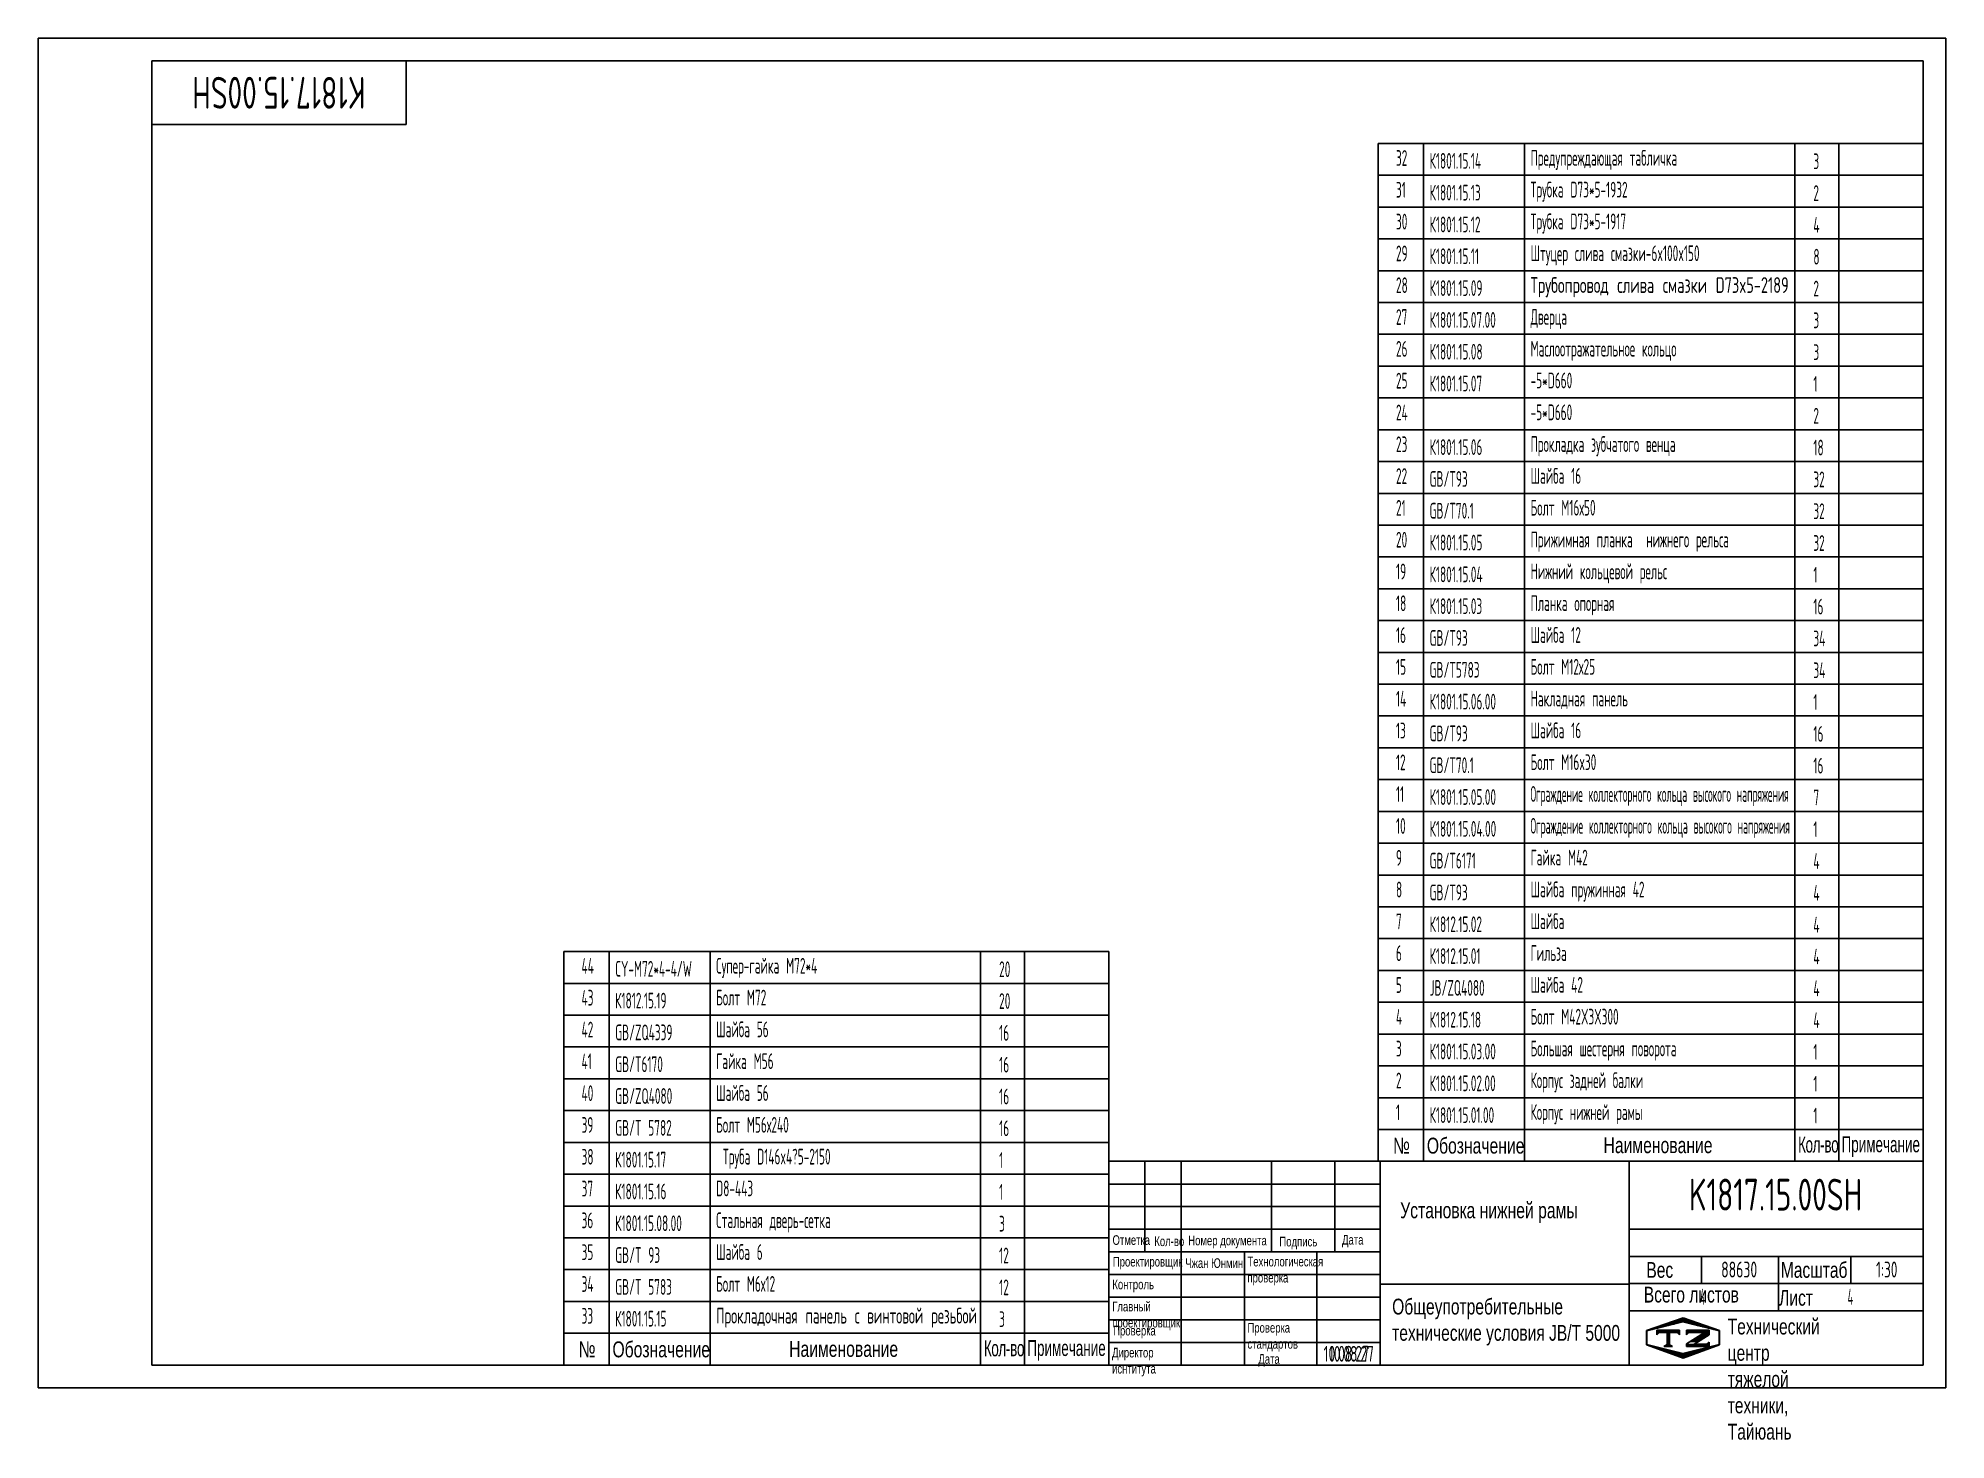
# Model space of a CAD drawing. Header units: millimetres. Extents: x 282 to 12882, y -344 to 8910.
import ezdxf
from ezdxf.enums import TextEntityAlignment as Align

# ---------------------------------------------------------------- set-up
doc = ezdxf.new("R2010")
doc.units = ezdxf.units.MM
doc.header["$LTSCALE"] = 300
doc.header["$MEASUREMENT"] = 0
doc.linetypes.add('F', pattern=[0.75, 0.5, -0.25])
doc.linetypes.add('G', pattern=[2, 1.25, -0.25, 0.25, -0.25])
for name, color, linetype in [('01', 7, 'Continuous'), ('02', 1, 'Continuous'), ('04', 2, 'F'), ('05', 4, 'G'), ('11', 3, 'Continuous'), ('THICK', 7, 'Continuous')]:
    doc.layers.add(name, color=color, linetype=linetype)
doc.styles.add('HZLIB', font='TXT.shx', dxfattribs={"width": 0.5, "height": 104})
doc.styles.get("Standard").update_dxf_attribs({"font": 'isocp', "width": 0.707, "bigfont": 'intecad.shx'})

# ---------------------------------------------------------------- blocks, each defined once
blk = doc.blocks.new('*U99', base_point=(251.96, 168.31))
at = {"layer": '01'}
for p, q in [((251.96, 168.31), (251.96, 182.31)), ((195.96, 168.31), (251.96, 168.31))]:
    blk.add_line(p, q, dxfattribs=at)
blk = doc.blocks.new('*U100')
at = {"layer": '04'}
blk.add_blockref('*U99', (0, 0), dxfattribs=at)
blk = doc.blocks.new('*U101')
at = {"layer": '01'}
for points in [[(415, 292), (25, 292)], [(25, 292), (25, 5)], [(415, 5), (415, 292)], [(25, 5), (415, 5)]]:
    blk.add_lwpolyline(points, dxfattribs=at)
at = {"layer": '02'}
for points in [[(420, 297), (0, 297)], [(0, 297), (0, 0)], [(420, 0), (420, 297)], [(0, 0), (420, 0)]]:
    blk.add_lwpolyline(points, dxfattribs=at)
blk = doc.blocks.new('*X155')
at = {"color": 0}
for p, q in [((127.06, 7.8), (132.06, 7.8)), ((127.06, 7.5), (132.06, 7.5)), ((127.06, 7.2), (127.32, 7.2)), ((127.84, 5.4), (129.64, 5.4)), ((128.3, 5.7), (130.1, 5.7)), ((128.77, 6), (130.57, 6)), ((129.23, 6.3), (131.04, 6.3)), ((129.7, 6.6), (131.51, 6.6)), ((130.16, 6.9), (131.98, 6.9)), ((130.62, 7.2), (132.06, 7.2))]:
    blk.add_line(p, q, dxfattribs=at)
blk = doc.blocks.new('*X156')
at = {"color": 0}
for p, q in [((127.06, 4.8), (132.06, 4.8)), ((127.06, 4.5), (132.06, 4.5)), ((131.84, 5.1), (132.06, 5.1))]:
    blk.add_line(p, q, dxfattribs=at)
blk = doc.blocks.new('*X154')
at = {"color": 0}
for p, q in [((122.34, 4.5), (123.72, 4.5)), ((122.82, 4.8), (123.24, 4.8))]:
    blk.add_line(p, q, dxfattribs=at)
blk = doc.blocks.new('*X153')
at = {"color": 0}
for p, q in [((120.53, 7.8), (125.53, 7.8)), ((120.53, 7.5), (125.53, 7.5)), ((120.53, 7.2), (120.79, 7.2)), ((125.27, 7.2), (125.53, 7.2))]:
    blk.add_line(p, q, dxfattribs=at)
blk = doc.blocks.new('*X152')
at = {"color": 0}
for p, q in [((120.66, 8.7), (121.92, 8.7)), ((121.52, 9), (123.12, 9)), ((122.38, 9.3), (124.32, 9.3)), ((123.24, 9.6), (125.52, 9.6)), ((124.1, 9.9), (128.52, 9.9)), ((124.97, 10.2), (127.67, 10.2)), ((125.83, 10.5), (126.82, 10.5)), ((127.02, 9.6), (129.37, 9.6)), ((128.22, 9.3), (130.22, 9.3)), ((129.42, 9), (131.07, 9)), ((130.62, 8.7), (131.92, 8.7)), ((118.22, 7.8), (118.32, 7.8)), ((118.22, 7.5), (118.27, 7.5)), ((118.22, 7.2), (118.27, 7.2)), ((118.22, 6.9), (118.27, 6.9)), ((118.22, 6.6), (118.27, 6.6)), ((118.22, 6.3), (118.27, 6.3)), ((118.22, 6), (118.27, 6)), ((118.22, 5.7), (118.27, 5.7)), ((118.22, 5.4), (118.27, 5.4)), ((118.22, 5.1), (118.27, 5.1)), ((118.22, 4.8), (118.27, 4.8)), ((118.79, 4.5), (119.42, 4.5)), ((118.94, 8.1), (119.52, 8.1)), ((119.8, 8.4), (120.72, 8.4)), ((131.82, 8.4), (132.77, 8.4)), ((133.02, 8.1), (133.62, 8.1)), ((133.12, 4.5), (133.76, 4.5)), ((134.22, 7.8), (134.32, 7.8)), ((134.27, 7.5), (134.32, 7.5)), ((134.27, 7.2), (134.32, 7.2)), ((134.27, 6.9), (134.32, 6.9)), ((134.27, 6.6), (134.32, 6.6)), ((134.27, 6.3), (134.32, 6.3)), ((134.27, 6), (134.32, 6)), ((134.27, 5.7), (134.32, 5.7)), ((134.27, 5.4), (134.32, 5.4)), ((134.27, 5.1), (134.32, 5.1)), ((134.27, 4.8), (134.32, 4.8)), ((119.61, 4.2), (120.62, 4.2)), ((120.43, 3.9), (121.82, 3.9)), ((121.26, 3.6), (123.02, 3.6)), ((122.08, 3.3), (124.22, 3.3)), ((122.91, 3), (125.42, 3)), ((123.73, 2.7), (128.89, 2.7)), ((124.55, 2.4), (128.07, 2.4)), ((125.38, 2.1), (127.26, 2.1)), ((126.2, 1.8), (126.45, 1.8)), ((127.12, 3), (129.7, 3)), ((128.32, 3.3), (130.51, 3.3)), ((129.52, 3.6), (131.32, 3.6)), ((130.72, 3.9), (132.14, 3.9)), ((131.92, 4.2), (132.95, 4.2))]:
    blk.add_line(p, q, dxfattribs=at)

msp = doc.modelspace()

# ---------------------------------------------------------------- linework, layer by layer
for p, q in [((9132, 8215), (9132, 1495)), ((9132, 8215), (12732, 8215)), ((9432, 8215), (9432, 1495)), ((10100, 8215), (10100, 1495)), ((11884, 8215), (11884, 1495)), ((12175, 8215), (12175, 1495)), ((12732, 8215), (12732, 1495)), ((9132, 8005), (12732, 8005)), ((9132, 7795), (12732, 7795)), ((9132, 7585), (12732, 7585)), ((9132, 7375), (12732, 7375)), ((9132, 7165), (12732, 7165)), ((9132, 6955), (12732, 6955)), ((9132, 6745), (12732, 6745)), ((9132, 6535), (12732, 6535)), ((9132, 6325), (12732, 6325)), ((9132, 6115), (12732, 6115)), ((9132, 5905), (12732, 5905)), ((9132, 5695), (12732, 5695)), ((9132, 5485), (12732, 5485)), ((9132, 5275), (12732, 5275)), ((9132, 5065), (12732, 5065)), ((9132, 4855), (12732, 4855)), ((9132, 4645), (12732, 4645)), ((9132, 4435), (12732, 4435)), ((9132, 4225), (12732, 4225)), ((9132, 4015), (12732, 4015)), ((9132, 3805), (12732, 3805)), ((9132, 3595), (12732, 3595)), ((9132, 3385), (12732, 3385)), ((9132, 3175), (12732, 3175)), ((9132, 2965), (12732, 2965)), ((3753, 2880), (3753, 150)), ((3753, 2880), (7353, 2880)), ((4053, 2880), (4053, 150)), ((4721, 2880), (4721, 150)), ((6506, 2880), (6506, 150)), ((6796, 2880), (6796, 150)), ((7353, 2880), (7353, 150)), ((3753, 2670), (7353, 2670)), ((9132, 2755), (12732, 2755)), ((9132, 2545), (12732, 2545)), ((3753, 2460), (7353, 2460)), ((9132, 2335), (12732, 2335)), ((3753, 2250), (7353, 2250)), ((3753, 2040), (7353, 2040)), ((9132, 2125), (12732, 2125)), ((9132, 1915), (12732, 1915)), ((3753, 1830), (7353, 1830)), ((9132, 1705), (12732, 1705)), ((3753, 1620), (7353, 1620)), ((3753, 1410), (7353, 1410)), ((9132, 1495), (12732, 1495)), ((3753, 1200), (7353, 1200)), ((3753, 990), (7353, 990)), ((3753, 780), (7353, 780)), ((3753, 570), (7353, 570)), ((3753, 360), (7353, 360)), ((3753, 360), (7353, 360))]:
    msp.add_line(p, q)
at = {"layer": 'THICK'}
for p, q in [((7349, 1495), (12732, 1495)), ((7592, 1494), (7592, 1495)), ((7592, 897), (7592, 1495)), ((7831, 150), (7831, 1495)), ((8429, 897), (8429, 1495)), ((8847, 897), (8847, 1495)), ((9146, 150), (9146, 1495)), ((10790, 150), (10790, 1495)), ((12732, 150), (12732, 1495)), ((7353, 1046), (9146, 1046)), ((10790, 1046), (12732, 1046)), ((7353, 897), (9146, 897)), ((8250, 150), (8250, 897)), ((8728, 150), (8728, 897)), ((10790, 867), (12732, 867)), ((11268, 688), (11268, 867)), ((11776, 509), (11776, 867)), ((12254, 688), (12254, 867)), ((9146, 685), (10790, 685)), ((10790, 688), (12732, 688)), ((10790, 509), (12732, 509)), ((1970, 150), (7353, 150)), ((7353, 150), (12732, 150))]:
    msp.add_line(p, q, dxfattribs=at)
at = {"layer": 'THICK', "color": 3}
for p, q in [((7353, 1345), (9146, 1345)), ((7353, 1196), (9146, 1196)), ((7353, 748), (9146, 748)), ((7353, 598), (9146, 598)), ((7353, 449), (9146, 449)), ((10905, 377), (11147, 462)), ((10906, 375), (11145, 435)), ((10974, 350), (10974, 380)), ((10974, 380), (11123, 380)), ((11123, 380), (11123, 350)), ((11145, 435), (11384, 375)), ((11147, 462), (11386, 377)), ((11169, 380), (11169, 350)), ((11169, 380), (11318, 380)), ((11318, 380), (11318, 350)), ((7353, 299), (9146, 299)), ((10905, 283), (10905, 377)), ((11147, 195), (10905, 283)), ((10906, 286), (10906, 375)), ((11145, 226), (10906, 286)), ((10989, 365), (10974, 350)), ((11108, 365), (10989, 365)), ((11048, 290), (11020, 272)), ((11020, 272), (11048, 272)), ((11042, 365), (11042, 283)), ((11048, 365), (11048, 283)), ((11048, 290), (11077, 272)), ((11077, 272), (11048, 272)), ((11056, 365), (11056, 283)), ((11123, 350), (11108, 365)), ((11384, 286), (11145, 226)), ((11386, 283), (11147, 195)), ((11169, 350), (11184, 365)), ((11287, 365), (11169, 289)), ((11169, 289), (11169, 272)), ((11169, 272), (11318, 272)), ((11184, 365), (11287, 365)), ((11242, 301), (11219, 287)), ((11303, 287), (11219, 287)), ((11318, 350), (11242, 301)), ((11318, 302), (11303, 287)), ((11318, 272), (11318, 302)), ((11384, 375), (11384, 286)), ((11386, 377), (11386, 283))]:
    msp.add_line(p, q, dxfattribs=at)

# ---------------------------------------------------------------- block references
at = {"layer": '02', "xscale": 30, "yscale": 30, "zscale": 30}
msp.add_blockref('*U101', (282, 0), dxfattribs=at)
at = {"layer": '02', "xscale": 30, "yscale": 30}
msp.add_blockref('*U100', (2712, 8340), dxfattribs=at)
at = {"layer": 'THICK', "color": 3, "xscale": 29.88209045603072, "yscale": 29.8820904560298, "zscale": 29.88209045603199}
for name in ['*X152', '*X153', '*X154', '*X155', '*X156']:
    msp.add_blockref(name, (7372, 143), dxfattribs=at)

# ---------------------------------------------------------------- texts
at = {"style": 'HZLIB', "width": 0.5}
for s, p in [('32', (9250, 8067)), ('К1801.15.14', (9472, 8048)), ('Предупреждающая табличка', (10139, 8068)), ('3', (12007, 8045)), ('31', (9250, 7857)), ('К1801.15.13', (9472, 7838)), ('Трубка D73*5-1932', (10139, 7858)), ('2', (12007, 7835)), ('30', (9250, 7647)), ('К1801.15.12', (9472, 7628)), ('Трубка D73*5-1917', (10139, 7648)), ('4', (12007, 7625)), ('29', (9250, 7437)), ('К1801.15.11', (9472, 7418)), ('Штуцер слива смазки-6x100x150', (10139, 7438)), ('8', (12007, 7415)), ('28', (9250, 7227)), ('К1801.15.09', (9472, 7208)), ('2', (12007, 7205)), ('27', (9250, 7017)), ('К1801.15.07.00', (9472, 6998)), ('Дверца ', (10139, 7018)), ('3', (12007, 6995)), ('26', (9250, 6807)), ('К1801.15.08', (9472, 6788)), ('Маслоотражательное кольцо', (10139, 6808)), ('3', (12007, 6785)), ('25', (9250, 6597)), ('К1801.15.07', (9472, 6578)), ('-5*D660', (10139, 6598)), ('1', (12007, 6575)), ('24', (9250, 6387)), ('-5*D660', (10139, 6388)), ('2', (12007, 6365)), ('23', (9250, 6177)), ('К1801.15.06', (9472, 6158)), ('Прокладка зубчатого венца', (10139, 6178)), ('18', (12007, 6155)), ('22', (9250, 5967)), ('GB/T93', (9472, 5948)), ('Шайба 16', (10139, 5968)), ('32', (12007, 5945)), ('21', (9250, 5757)), ('GB/T70.1', (9472, 5738)), ('Болт М16х50', (10139, 5758)), ('32', (12007, 5735)), ('20', (9250, 5547)), ('К1801.15.05', (9472, 5528)), ('Прижимная планка  нижнего рельса', (10139, 5548)), ('32', (12007, 5525)), ('19', (9250, 5337)), ('К1801.15.04', (9472, 5318)), ('Нижний кольцевой рельс', (10139, 5338)), ('1', (12007, 5315)), ('18', (9250, 5127)), ('К1801.15.03', (9472, 5108)), ('Планка опорная', (10139, 5128)), ('16', (12007, 5105)), ('16', (9250, 4917)), ('GB/T93', (9472, 4898)), ('Шайба 12', (10139, 4918)), ('34', (12007, 4895)), ('15', (9250, 4707)), ('GB/T5783', (9472, 4688)), ('Болт M12х25', (10139, 4708)), ('34', (12007, 4685)), ('14', (9250, 4497)), ('К1801.15.06.00', (9472, 4478)), ('Накладная панель', (10139, 4498)), ('1', (12007, 4475)), ('13', (9250, 4287)), ('GB/T93', (9472, 4268)), ('Шайба 16', (10139, 4288)), ('16', (12007, 4265)), ('12', (9250, 4077)), ('GB/T70.1', (9472, 4058)), ('Болт M16x30', (10139, 4078)), ('16', (12007, 4055)), ('11', (9250, 3867)), ('К1801.15.05.00', (9472, 3848)), ('7', (12007, 3845)), ('10', (9250, 3657)), ('К1801.15.04.00', (9472, 3638)), ('1', (12007, 3635)), ('9', (9250, 3447)), ('GB/T6171', (9472, 3428)), ('Гайка M42', (10139, 3448)), ('4', (12007, 3425)), ('8', (9250, 3237)), ('GB/T93', (9472, 3218)), ('Шайба пружинная 42', (10139, 3238)), ('4', (12007, 3215)), ('7', (9250, 3027)), ('К1812.15.02', (9472, 3008)), ('Шайба', (10139, 3028)), ('4', (12007, 3005)), ('6', (9250, 2817)), ('К1812.15.01', (9472, 2798)), ('Гильза', (10139, 2818)), ('4', (12007, 2795)), ('44', (3871, 2733)), ('CY-M72*4-4/W', (4093, 2714)), ('Супер-гайка М72*4', (4760, 2734)), ('20', (6629, 2711)), ('5', (9250, 2607)), ('JB/ZQ4080', (9472, 2588)), ('Шайба 42', (10139, 2608)), ('4', (12007, 2585)), ('43', (3871, 2523)), ('К1812.15.19', (4093, 2504)), ('Болт М72', (4760, 2524)), ('20', (6629, 2501)), ('42', (3871, 2313)), ('GB/ZQ4339', (4093, 2294)), ('Шайба 56', (4760, 2314)), ('16', (6629, 2291)), ('4', (9250, 2397)), ('К1812.15.18', (9472, 2378)), ('Болт M42X3X300', (10139, 2398)), ('4', (12007, 2375)), ('3', (9250, 2187)), ('К1801.15.03.00', (9472, 2168)), ('Большая шестерня поворота', (10139, 2188)), ('1', (12007, 2165)), ('41', (3871, 2103)), ('GB/T6170', (4093, 2084)), ('Гайка М56', (4760, 2104)), ('16', (6629, 2081)), ('2', (9250, 1977)), ('К1801.15.02.00', (9472, 1958)), ('Корпус задней балки', (10139, 1978)), ('1', (12007, 1955)), ('40', (3871, 1893)), ('GB/ZQ4080', (4093, 1874)), ('Шайба 56', (4760, 1894)), ('16', (6629, 1871)), ('39', (3871, 1683)), ('GB/T 5782', (4093, 1664)), ('Болт М56х240', (4760, 1684)), ('16', (6629, 1661)), ('1', (9250, 1767)), ('К1801.15.01.00', (9472, 1748)), ('Корпус нижней рамы', (10139, 1768)), ('1', (12007, 1745)), ('38', (3871, 1473)), ('К1801.15.17', (4093, 1454)), (' Труба D146x4?5-2150', (4760, 1474)), ('1', (6629, 1451)), ('37', (3871, 1263)), ('К1801.15.16', (4093, 1244)), ('D8-443', (4760, 1264)), ('1', (6629, 1241)), ('36', (3871, 1053)), ('К1801.15.08.00', (4093, 1034)), ('Стальная дверь-сетка', (4760, 1054)), ('3', (6629, 1031)), ('35', (3871, 843)), ('GB/T 93', (4093, 824)), ('Шайба 6', (4760, 844)), ('12', (6629, 821)), ('34', (3871, 633)), ('GB/T 5783', (4093, 614)), ('Болт М6х12', (4760, 634)), ('12', (6629, 611)), ('33', (3871, 423)), ('К1801.15.15', (4093, 404)), ('3', (6629, 401))]:
    msp.add_text(s, height=104, dxfattribs=at).set_placement(p)
at = {"style": 'HZLIB'}
for s, width, p, p2 in [('Трубопровод слива смазки D73x5-2189', 0.477597, (10139, 7228), (11844, 7228)), ('Ограждение коллекторного кольца высокого напряжения', 0.327993, (10139, 3868), (11845, 3868)), ('Ограждение коллекторного кольца высокого напряжения', 0.329354, (10139, 3658), (11852, 3658)), ('Прокладочная панель с винтовой резьбой', 0.445616, (4760, 424), (6483, 424))]:
    msp.add_text(s, height=104, dxfattribs=dict(at, width=width)).set_placement(p, p2, align=Align.FIT)
at = {"layer": '01', "attachment_point": 1}
for s, insert, char_height in [('{\\fArial|b0|i0|c204|p34;Дата}', (8894, 1009), 63.72), ('{\\fArial|b0|i0|c204|p34;Отметка}', (7378, 1007), 63.72), ('{\\fArial|b0|i0|c204|p34;Кол-во}', (7654, 999), 63.72), ('{\\fArial|b0|i0|c204|p34;Номер документа}', (7878, 1004), 63.72), ('{\\fArial|b0|i0|c204|p34;Подпись}', (8480, 997), 63.72), ('{\\fArial|b0|i0|c204|p34;Проектировщик}', (7380, 864), 63.72), ('{\\fArial|b0|i0|c204|p34;\\C3;Чжан Юнмин}', (7858, 855), 63.72), ('{\\fArial|b0|i0|c204|p34;Технологическая\\Pпроверка}', (8269, 865), 63.72), ('{\\fArial|b0|i0|c204|p34;Вес}', (10904, 830), 104.07), ('{\\fArial|b0|i0|c204|p34;Контроль}', (7377, 714), 63.72), ('{\\fArial|b0|i0|c204|p34;Главный\\Pпроектировщик}', (7376, 568), 63.72), ('{\\fArial|b0|i0|c204|p34;Проверка}', (7382, 409), 63.72), ('{\\fArial|b0|i0|c204|p34;Проверка\\Pстандартов}', (8269, 428), 63.72), ('{\\fArial|b0|i0|c204|p34;Директор\\Pиснтитута}', (7375, 264), 63.72), ('{\\fArial|b0|i0|c204|p34;Дата}', (8341, 222), 63.72)]:
    msp.add_mtext(s, dxfattribs=dict(at, insert=insert, char_height=char_height))
at = {"layer": '01', "insert": (11441, 456), "char_height": 104.07, "width": 4.89, "attachment_point": 1}
msp.add_mtext('{\\fArial|b0|i0|c204|p34;Технический центр\\Pтяжелой техники, Тайюань}', dxfattribs=at)
at = {"layer": '02', "char_height": 105, "attachment_point": 1}
for s, insert in [('{\\fArial|b0|i0|c204|p34;\\C0;№}', (9231, 1651)), ('{\\fArial|b0|i0|c204|p34;\\C0;Обозначение}', (9454, 1651)), ('{\\fArial|b0|i0|c204|p34;\\C0;Наименование}', (10621, 1654)), ('{\\fArial|b0|i0|c204|p34;\\W0.607;\\T0.95;\\C0;Кол-во}', (11906, 1658)), ('{\\fArial|b0|i0|c204|p34;\\W0.607;\\C0;Примечание}', (12193, 1660)), ('{\\fArial|b0|i0|c204|p34;\\C3;Установка нижней рамы}', (9278, 1224)), ('{\\fArial|b0|i0|c204|p34;\\C0;№}', (3852, 307)), ('{\\fArial|b0|i0|c204|p34;\\C0;Обозначение}', (4075, 306)), ('{\\fArial|b0|i0|c204|p34;\\C0;Наименование}', (5242, 309)), ('{\\fArial|b0|i0|c204|p34;\\W0.607;\\T0.95;\\C0;Кол-во}', (6528, 313)), ('{\\fArial|b0|i0|c204|p34;\\W0.607;\\C0;Примечание}', (6815, 315))]:
    msp.add_mtext(s, dxfattribs=dict(at, insert=insert))
at = {"layer": '05', "char_height": 104.11, "attachment_point": 1}
for s, insert in [('{\\fArial|b0|i0|c204|p34;\\C0;Масштаб}', (11792, 830)), ('{\\fArial|b0|i0|c204|p34;\\C0;Всего листов}', (10887, 667)), ('{\\fArial|b0|i0|c204|p34;\\C0;Лист}', (11781, 646)), ('{\\fArial|b0|i0|c204|p34;\\C0;Общеупотребительные\\Pтехнические условия \\fArial|b0|i0|c0|p34;JB/T 5000}', (9225, 588))]:
    msp.add_mtext(s, dxfattribs=dict(at, insert=insert))
at = {"layer": '11', "width": 0.693499}
msp.add_text('K1817.15.00SH', height=210, rotation=180, dxfattribs=at).set_placement((2444, 8655), (1300, 8655), align=Align.FIT)
at = {"layer": '11'}
for s, height, width, p, p2 in [('K1817.15.00SH', 210, 0.693499, (11185, 1170), (12329, 1170)), ('88630', 105, 0.675351, (11398, 728), (11636, 728)), ('1:30', 105, 0.655288, (12421, 728), (12562, 728)), ('4', 105, 0.543846, (11258, 548), (11295, 548)), ('4', 105, 0.543846, (12233, 548), (12270, 548)), ('10.08.27', 105, 0.642055, (8772, 172), (9072, 172)), ('10.08.27', 104.1, 0.642055, (8807, 172), (9104, 172))]:
    msp.add_text(s, height=height, dxfattribs=dict(at, width=width)).set_placement(p, p2, align=Align.FIT)

doc.saveas('drawing.dxf')
